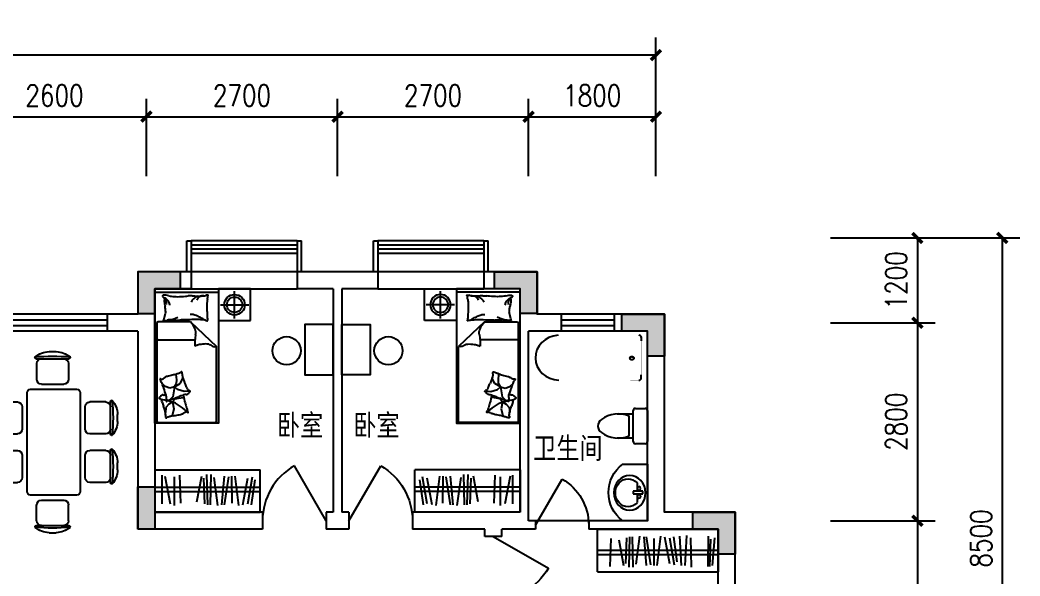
# Model space of a CAD drawing. Header units: millimetres. Extents: x 1246 to 36733, y 575 to 30358.
# Drawn here: x 22601 to 36733, y 22496 to 30358 of the extents above; entities that cross this region are included whole.
import ezdxf
from ezdxf.enums import TextEntityAlignment as Align

# ---------------------------------------------------------------- set-up
doc = ezdxf.new("R2010")
doc.units = ezdxf.units.MM
for name, color, linetype in [('COLUMN', 7, 'Continuous'), ('GROUND', 2, 'Continuous'), ('JIAJU', 30, 'Continuous'), ('PUB_DIM', 3, 'Continuous'), ('PUB_TEXT', 7, 'Continuous'), ('WALL', 4, 'Continuous'), ('WINDOW', 5, 'Continuous'), ('WINDOW_TEXT', 7, 'Continuous'), ('面积线', 1, 'Continuous')]:
    doc.layers.add(name, color=color, linetype=linetype)
doc.styles.add('-黑体', font='simhei.ttf')
doc.styles.add('CHINA', font='romant', dxfattribs={"width": 0.8, "height": 150, "bigfont": 'fs64f'})
doc.styles.add('DIM_FONT', font='SIMPLEX.shx', dxfattribs={"width": 0.8})
doc.styles.add('SIMPLEX', font='SIMPLEX.SHX')
doc.styles.get("Standard").update_dxf_attribs({"font": 'arial.ttf'})
doc.dimstyles.new('DIMN', dxfattribs={"dimtxt": 300, "dimasz": 1, "dimexe": 250, "dimexo": 300, "dimgap": 150, "dimtad": 1, "dimdec": 0, "dimdsep": 46, "dimtxsty": 'DIM_FONT', "dimblk": '_DIMX', "dimblk1": 'ARCHTICK', "dimblk2": 'ARCHTICK', "dimcen": 0.1, "dimclrt": 7, "dimadec": 0, "dimazin": 0, "dimtfac": 1, "dimtdec": 0, "dimtix": 1, "dimtmove": 2, "dimatfit": 3, "dimldrblk": '_DIMX', "dimfxl": 1, "dimtolj": 1, "dimtzin": 0, "dimarcsym": 0})

# ---------------------------------------------------------------- blocks, each defined once
blk = doc.blocks.new('_DIMX')
at = {"const_width": 50}
blk.add_lwpolyline([(-70, -70), (70, 70)], dxfattribs=at)
blk = doc.blocks.new('*D75')
at = {"layer": 'DEFPOINTS', "color": 0, "transparency": 16777216}
for p in [(8388, 29861), (8388, 27850), (31588, 27850)]:
    blk.add_point(p, dxfattribs=at)
at = {"layer": 'PUB_DIM', "color": 0, "lineweight": -2, "transparency": 16777216}
for p, q in [((8388, 28150), (8388, 30111)), ((31588, 28150), (31588, 30111)), ((31587, 29861), (8389, 29861))]:
    blk.add_line(p, q, dxfattribs=at)
at = {"layer": 'PUB_DIM', "color": 0, "lineweight": -2, "transparency": 16777216, "rotation": 180}
blk.add_blockref('_DIMX', (8388, 29861), dxfattribs=at)
at = {"layer": 'PUB_DIM', "color": 0, "lineweight": -2, "transparency": 16777216}
blk.add_blockref('_DIMX', (31588, 29861), dxfattribs=at)
at = {"layer": 'PUB_DIM', "color": 7, "transparency": 16777216, "insert": (19988, 30161), "char_height": 300, "attachment_point": 5, "style": 'DIM_FONT'}
blk.add_mtext('\\A1;23200', dxfattribs=at)
blk = doc.blocks.new('_ARCHTICK')
at = {"color": 0, "linetype": 'ByBlock', "const_width": 0.15}
blk.add_lwpolyline([(-0.5, -0.5), (0.5, 0.5)], dxfattribs=at)
blk = doc.blocks.new('M_E33IEP')
at = {"linetype": 'Continuous'}
for p, q in [((44, -21), (44, 20)), ((44, 20), (194, 20)), ((135, 135), (135, 20)), ((194, 20), (194, -21)), ((194, -21), (44, -21)), ((135, -21), (135, -144))]:
    blk.add_line(p, q, dxfattribs=at)
for centre, radius in [((248, -5), 246), ((106, 56), 26.7), ((105, -55), 26.7)]:
    blk.add_circle(centre, radius, dxfattribs=at)
blk.add_arc((274, -5), 197, 225.2527, 134.7473, dxfattribs=at)
at = {"style": 'DIM_FONT', "width": 0.8, "flags": 9}
for tag in ['XSIZE', 'YSIZE']:
    blk.add_attdef(tag, (0, 0), '', height=0.5, dxfattribs=at)
at = {"linetype": 'Continuous', "style": 'CHINA', "width": 0.8, "flags": 9}
for tag in ['XSIZE', 'YSIZE']:
    blk.add_attdef(tag, (2, -251), '', height=150, dxfattribs=at)
blk = doc.blocks.new('U_B0XZV')
at = {"layer": 'JIAJU', "xscale": 0.91278, "rotation": 270}
blk.add_blockref('M_E33IEP', (1, 40), dxfattribs=at)
at = {"style": 'DIM_FONT', "width": 0.8, "flags": 9}
for tag in ['XSIZE', 'YSIZE']:
    blk.add_attdef(tag, (0, 0), '', height=0.5, dxfattribs=at)
blk = doc.blocks.new('_DBLK')
blk.add_line((-0.5, 0), (0, -0.866))
blk.add_arc((-0.5, 0), 1, 300, 0)
at = {"style": 'SIMPLEX', "flags": 9}
blk.add_attdef('A', text='', height=1, dxfattribs=at).set_placement((0, 1.5), align=Align.MIDDLE)
blk = doc.blocks.new('*D88')
at = {"layer": 'DEFPOINTS', "color": 0, "transparency": 16777216}
for p in [(33756, 26077), (33756, 23277), (35283, 23277)]:
    blk.add_point(p, dxfattribs=at)
at = {"layer": 'PUB_DIM', "color": 0, "lineweight": -2, "transparency": 16777216}
for p, q in [((34056, 26077), (35533, 26077)), ((35283, 26076), (35283, 23278)), ((34056, 23277), (35533, 23277))]:
    blk.add_line(p, q, dxfattribs=at)
for p, rotation in [((35283, 26077), 90), ((35283, 23277), 270)]:
    blk.add_blockref('_DIMX', p, dxfattribs=dict(at, rotation=rotation))
at = {"layer": 'PUB_DIM', "color": 7, "transparency": 16777216, "insert": (34983, 24677), "char_height": 300, "attachment_point": 5, "rotation": 90, "style": 'DIM_FONT'}
blk.add_mtext('\\A1;2800', dxfattribs=at)
blk = doc.blocks.new('CZ')
at = {"layer": 'JIAJU'}
for p, q in [((288, 1170), (-172, 1170)), ((108, 1270), (8, 1270)), ((-167, 1103), (-167, 878)), ((283, 1103), (283, 878)), ((368, 740), (-282, 740)), ((215, 810), (-100, 810)), ((-332, 690), (-332, -710)), ((418, -710), (418, 690)), ((-761, 104), (-761, 564)), ((-693, 559), (-468, 559)), ((-401, 176), (-401, 491)), ((488, 491), (488, 176)), ((780, 559), (555, 559)), ((848, 564), (848, 104)), ((-861, 284), (-861, 383)), ((948, 383), (948, 284)), ((-693, 109), (-468, 109)), ((780, 109), (555, 109)), ((-761, -583), (-761, -123)), ((-693, -128), (-468, -128)), ((780, -128), (555, -128)), ((848, -123), (848, -583)), ((-401, -511), (-401, -196)), ((488, -196), (488, -511)), ((-861, -403), (-861, -304)), ((948, -304), (948, -403)), ((-693, -578), (-468, -578)), ((780, -578), (555, -578)), ((-282, -760), (368, -760)), ((215, -830), (-100, -830)), ((-167, -1123), (-167, -898)), ((283, -1123), (283, -898)), ((288, -1190), (-172, -1190)), ((108, -1290), (8, -1290))]:
    blk.add_line(p, q, dxfattribs=at)
for centre, radius, start, end in [((-181, 1187), 10, 130.7265, 202.67), ((-172, 1190), 20, 202.67, 270), ((18, 955), 316, 91.7651, 130.7265), ((58, -1507), 2713, 84.8023, 95.1977), ((-100, 1103), 67.5, 90, 180), ((98, 955), 316, 49.2735, 88.2349), ((215, 1103), 67.5, 0, 90), ((288, 1190), 20, 270, 337.33), ((297, 1187), 10, 337.33, 49.2735), ((-100, 878), 67.5, 180, 270), ((215, 878), 67.5, 270, 0), ((-282, 690), 50, 90, 180), ((368, 690), 50, 0, 90), ((-545, 373), 316, 139.2735, 178.2349), ((1917, 334), 2713, 174.8023, 185.1977), ((-777, 573), 10, 67.33, 139.2735), ((-781, 564), 20, 0, 67.33), ((868, 564), 20, 112.67, 180), ((864, 573), 10, 40.7265, 112.67), ((-1830, 334), 2713, 354.8023, 5.1977), ((632, 373), 316, 1.7651, 40.7265), ((-693, 491), 67.5, 90, 180), ((-468, 491), 67.5, 0, 90), ((555, 491), 67.5, 90, 180), ((780, 491), 67.5, 0, 90), ((-545, 294), 316, 181.7651, 220.7265), ((632, 294), 316, 319.2735, 358.2349), ((-693, 176), 67.5, 180, 270), ((-468, 176), 67.5, 270, 0), ((555, 176), 67.5, 180, 270), ((780, 176), 67.5, 270, 0), ((-777, 94), 10, 220.7265, 292.67), ((-781, 104), 20, 292.67, 0), ((868, 104), 20, 180, 247.33), ((864, 94), 10, 247.33, 319.2735), ((-545, -313), 316, 139.2735, 178.2349), ((1917, -353), 2713, 174.8023, 185.1977), ((-777, -114), 10, 67.33, 139.2735), ((-781, -123), 20, 0, 67.33), ((-693, -196), 67.5, 90, 180), ((-468, -196), 67.5, 0, 90), ((555, -196), 67.5, 90, 180), ((780, -196), 67.5, 0, 90), ((868, -123), 20, 112.67, 180), ((864, -114), 10, 40.7265, 112.67), ((-1830, -353), 2713, 354.8023, 5.1977), ((632, -313), 316, 1.7651, 40.7265), ((-545, -393), 316, 181.7651, 220.7265), ((632, -393), 316, 319.2735, 358.2349), ((-693, -511), 67.5, 180, 270), ((-468, -511), 67.5, 270, 0), ((555, -511), 67.5, 180, 270), ((780, -511), 67.5, 270, 0), ((-777, -592), 10, 220.7265, 292.67), ((-781, -583), 20, 292.67, 0), ((868, -583), 20, 180, 247.33), ((864, -592), 10, 247.33, 319.2735), ((-282, -710), 50, 180, 270), ((-100, -898), 67.5, 90, 180), ((215, -898), 67.5, 0, 90), ((368, -710), 50, 270, 0), ((-100, -1123), 67.5, 180, 270), ((215, -1123), 67.5, 270, 0), ((-172, -1210), 20, 90, 157.33), ((-181, -1206), 10, 157.33, 229.2735), ((18, -975), 316, 229.2735, 268.2349), ((58, 1488), 2713, 264.8023, 275.1977), ((98, -975), 316, 271.7651, 310.7265), ((288, -1210), 20, 22.67, 90), ((297, -1206), 10, 310.7265, 22.67)]:
    blk.add_arc(centre, radius, start, end, dxfattribs=at)
at = {"layer": 'JIAJU', "width": 0.8, "flags": 9}
blk.add_attdef('XSIZE', (26, -6), '', height=0.5, rotation=270, dxfattribs=at)
blk = doc.blocks.new('*D89')
at = {"layer": 'DEFPOINTS', "color": 0, "transparency": 16777216}
for p in [(33756, 27277), (33756, 18777), (36483, 18777)]:
    blk.add_point(p, dxfattribs=at)
at = {"layer": 'PUB_DIM', "color": 0, "lineweight": -2, "transparency": 16777216}
for p, q in [((34056, 27277), (36733, 27277)), ((36483, 27276), (36483, 18778)), ((34056, 18777), (36733, 18777))]:
    blk.add_line(p, q, dxfattribs=at)
for p, rotation in [((36483, 27277), 90), ((36483, 18777), 270)]:
    blk.add_blockref('_DIMX', p, dxfattribs=dict(at, rotation=rotation))
at = {"layer": 'PUB_DIM', "color": 7, "transparency": 16777216, "insert": (36183, 23027), "char_height": 300, "attachment_point": 5, "rotation": 90, "style": 'DIM_FONT'}
blk.add_mtext('\\A1;8500', dxfattribs=at)
blk = doc.blocks.new('*D93')
at = {"layer": 'DEFPOINTS', "color": 0, "transparency": 16777216}
for p in [(33756, 23277), (33756, 18777), (35283, 18777)]:
    blk.add_point(p, dxfattribs=at)
at = {"layer": 'PUB_DIM', "color": 0, "lineweight": -2, "transparency": 16777216}
for p, q in [((34056, 23277), (35533, 23277)), ((35283, 23276), (35283, 18778)), ((34056, 18777), (35533, 18777))]:
    blk.add_line(p, q, dxfattribs=at)
for p, rotation in [((35283, 23277), 90), ((35283, 18777), 270)]:
    blk.add_blockref('_DIMX', p, dxfattribs=dict(at, rotation=rotation))
at = {"layer": 'PUB_DIM', "color": 7, "transparency": 16777216, "insert": (34983, 21027), "char_height": 300, "attachment_point": 5, "rotation": 90, "style": 'DIM_FONT'}
blk.add_mtext('\\A1;4500', dxfattribs=at)
blk = doc.blocks.new('00417160123020')
for p, q in [((-750, 90), (750, 90)), ((-750, 29.7), (750, 29.7)), ((-750, -29.7), (750, -29.7)), ((-750, -90), (750, -90))]:
    blk.add_line(p, q)
at = {"style": 'SIMPLEX', "flags": 9}
blk.add_attdef('A', text='', height=1, dxfattribs=at).set_placement((0, 0), align=Align.MIDDLE)
blk = doc.blocks.new('M_C55HKH')
for p, q in [((0, -52), (900, -52)), ((26, -509), (26, -1968)), ((503, -489), (46, -489)), ((503, -489), (872, -858)), ((46, -761), (564, -761)), ((872, -1968), (872, -858)), ((299, -1273), (295, -1270)), ((146, -1456), (100, -1409)), ((278, -1459), (305, -1407)), ((278, -1459), (357, -1410)), ((307, -1352), (299, -1273)), ((305, -1407), (307, -1352)), ((357, -1410), (393, -1337)), ((393, -1337), (392, -1318)), ((211, -1478), (146, -1456)), ((278, -1459), (211, -1478)), ((278, -1459), (251, -1606)), ((317, -1498), (278, -1459)), ((412, -1527), (317, -1498)), ((495, -1523), (412, -1527)), ((163, -1664), (89, -1649)), ((249, -1682), (175, -1667)), ((249, -1682), (196, -1718)), ((219, -1643), (211, -1652)), ((251, -1606), (219, -1643)), ((249, -1682), (286, -1639)), ((249, -1682), (266, -1787)), ((292, -1700), (249, -1682)), ((286, -1639), (333, -1628)), ((333, -1628), (405, -1618)), ((154, -1766), (147, -1841)), ((196, -1718), (154, -1766)), ((266, -1787), (243, -1892)), ((391, -1769), (292, -1700)), ((469, -1839), (391, -1769)), ((46, -1988), (852, -1988))]:
    blk.add_line(p, q)
blk.add_lwpolyline([(0, -2000), (0, 0), (900, 0), (900, -2000)], close=True)
for points in [[(135, -134, -0.263368), (107, -115, -0.494818), (116, -96, -0.049225), (134, -94, -0.036831), (158, -96, -0.031893), (196, -104, 0.035782), (230, -111, 0.032941), (319, -117, 0.026564), (430, -111, 0.017905), (468, -106, -0.033397), (488, -104, -0.03204), (525, -104, 0.018442), (590, -107, 0.010837), (654, -107, 0.014624), (702, -104, 0.111249), (725, -96, -0.153708), (742, -92, -0.076444), (749, -94, -0.215512), (751, -96, -0.585858), (748, -99, 0.363489), (744, -102, 0.191716), (743, -113, -0.129675), (745, -130, -0.01735), (742, -147, 0.019326), (740, -162, 0.018818), (733, -230, 0.021828), (732, -289, 0.006204), (734, -323, 0.001963), (740, -430, 0.028341), (744, -466, -0.117014), (744, -475, -0.36606), (742, -476, -0.03973), (728, -473, -0.048309), (715, -468, 0.062981), (704, -464, 0.04058), (681, -461, 0.014345), (614, -458, 0.005484), (488, -459, 0.007153), (392, -462, 0.008762), (350, -465, -0.008153), (304, -468, -0.06251), (247, -463, 0.078669), (201, -461, 0.047825), (179, -466, -0.034494), (148, -473, -0.023571), (123, -476, -0.510228), (122, -475), (129, -445), (150, -363, 0.073041), (152, -343, 0.023305), (146, -282, 0.018299), (142, -259, -0.01097), (135, -221, -0.042281), (132, -187, -0.027201), (135, -133)], [(135, -134, -0.077379), (170, -159, -0.077379), (195, -194, -0.047525), (205, -218, -0.047525), (210, -244)], [(609, -107, 0.027842), (585, -118, 0.048685), (573, -126, 0.023666), (545, -150, 0.031223), (526, -171, 0.046801), (521, -179, 0.023191), (513, -196)], [(691, -102, 0.088153), (656, -105, 0.088153), (625, -120, 0.077547), (604, -142, 0.077547), (590, -169)], [(133, -150, -0.05369), (148, -163, -0.070312), (156, -175, -0.015448), (159, -183, -0.013244), (163, -194, -0.082127), (166, -212, -0.064164), (163, -235)], [(225, -460, 0.009729), (253, -451, 0.009729), (280, -441, 0.007971), (301, -432, 0.007971), (323, -423)], [(695, -462, 0.016108), (656, -436, 0.024599), (629, -421, 0.009477), (580, -397, 0.015937), (550, -385, 0.072521), (534, -381, 0.033339), (498, -381)], [(503, -489, -0.085272), (566, -599, -0.124044), (575, -686), (562, -782), (563, -854)], [(563, -854, -0.027362), (602, -838, -0.040834), (629, -830, -0.038441), (717, -821, -0.076528), (761, -826, -0.103649), (788, -840, 0.093398), (818, -857, 0.072727), (841, -861, 0.052315), (872, -858)], [(400, -1581, 0.025626), (402, -1591, 0.0108), (426, -1697, 0.00456), (445, -1769, 0.01125), (454, -1797, 0.069394), (462, -1813, -0.079756), (468, -1827, -0.106399), (469, -1839, -0.328642), (466, -1842, -0.299547), (461, -1840, 0.189917), (454, -1835, 0.033518), (446, -1833, 0.075627), (442, -1833, 0.053489), (436, -1835, 0.017838), (418, -1843, 0.038394), (397, -1855, -0.059529), (384, -1862, -0.035943), (362, -1869, -0.011245), (291, -1884, -0.006203), (259, -1889, 0.010783), (241, -1893, 0.019485), (230, -1895, 0.005062), (188, -1908, 0.101392), (167, -1919, -0.223768), (156, -1922, -0.25558), (153, -1920, -0.081563), (150, -1907, -0.071805), (151, -1893, 0.069985), (152, -1879, 0.03546), (145, -1831, 0.029432), (130, -1774, 0.001554), (121, -1746, -0.00152), (112, -1718, -0.004735), (102, -1689, 0.00382), (91, -1653, 0.296001), (66, -1634, -0.649774), (61, -1616, -0.02319), (65, -1613, 0.0288), (68, -1610, 0.005727), (73, -1605, -0.004358), (80, -1599, -0.027528), (94, -1586, -0.046214), (104, -1580, -0.194121), (117, -1579, 0.133719), (137, -1580, 0.005779), (155, -1575, 0.008882)]]:
    blk.add_lwpolyline(points, format="xyb")
blk.add_lwpolyline([(345, -1251, 0.101392), (366, -1238, -0.223768), (377, -1234, -0.25558), (380, -1236, -0.081563), (384, -1249, -0.071805), (384, -1263, 0.069985), (384, -1277, 0.03546), (394, -1324, 0.029432), (414, -1380, 0.001554), (425, -1407, -0.00152), (437, -1434, -0.004735), (448, -1462, 0.00382), (462, -1497, 0.296001), (488, -1515, -0.649774), (495, -1532, -0.02319), (491, -1536, 0.0288), (488, -1539, 0.005727), (484, -1544, -0.004358), (478, -1551, -0.027528), (464, -1564, -0.046214), (455, -1571, -0.194121), (442, -1573, 0.133719), (422, -1574, 0.011505), (387, -1586, 0.008882), (343, -1604, 0.012426), (286, -1629, -0.033612), (264, -1637), (218, -1652), (182, -1663, 0.224341), (170, -1674, -0.722772), (163, -1673, -0.103513), (163, -1670, 0.053465), (163, -1664, 0.030109), (161, -1646, -0.031436), (159, -1628, -0.05324), (160, -1616, 0.05518), (161, -1604, 0.056271), (157, -1583, 0.0108), (124, -1480, 0.00456), (100, -1409, 0.01125), (89, -1381, 0.069394), (80, -1366, -0.079756), (73, -1353, -0.106399), (71, -1341, -0.328642), (74, -1338, -0.299547), (79, -1340, 0.189917), (86, -1344, 0.033518), (94, -1345, 0.075627), (98, -1345, 0.053489), (104, -1343, 0.017838), (122, -1333, 0.038394), (141, -1319, -0.059529), (154, -1311, -0.035943), (175, -1303, -0.011245), (245, -1283, -0.006203), (276, -1275, 0.010783), (295, -1270, 0.019485), (305, -1266, 0.005062)], format="xyb", close=True)
for centre, start, end in [((46, -509), 90, 180), ((46, -741), 180, 270), ((46, -1968), 180, 270), ((852, -1968), 270, 0)]:
    blk.add_arc(centre, 20, start, end)
at = {"style": 'DIM_FONT', "width": 0.8, "flags": 9}
for tag in ['XSIZE', 'YSIZE']:
    blk.add_attdef(tag, (0, 0), '', height=0.5, dxfattribs=at)
blk = doc.blocks.new('U_A5GAE')
at = {"layer": 'JIAJU', "yscale": 0.95, "rotation": 270}
blk.add_blockref('M_C55HKH', (0, 900), dxfattribs=at)
at = {"style": 'DIM_FONT', "width": 0.8, "flags": 9}
for tag in ['XSIZE', 'YSIZE']:
    blk.add_attdef(tag, (0, 0), '', height=0.5, dxfattribs=at)
blk = doc.blocks.new('_WBLK')
for p, q in [((-0.5, 0.5), (0.5, 0.5)), ((0.5, 0.1667), (-0.5, 0.1667)), ((0.5, -0.1667), (-0.5, -0.1667)), ((-0.5, -0.5), (0.5, -0.5))]:
    blk.add_line(p, q)
at = {"layer": 'WINDOW_TEXT', "style": 'SIMPLEX', "flags": 9}
blk.add_attdef('A', text='', height=1, dxfattribs=at).set_placement((0, 1.5), align=Align.MIDDLE)
blk = doc.blocks.new('U_A6GYP')
at = {"layer": 'JIAJU'}
for p, q in [((-225, 425), (-225, 25)), ((-418, 225), (-32, 225))]:
    blk.add_line(p, q, dxfattribs=at)
blk.add_lwpolyline([(-450, 0), (0, 0), (0, 450), (-450, 450)], close=True, dxfattribs=at)
for radius in [145, 109]:
    blk.add_circle((-225, 225), radius, dxfattribs=at)
at = {"style": 'DIM_FONT', "width": 0.8, "flags": 9}
for tag in ['XSIZE', 'YSIZE']:
    blk.add_attdef(tag, (0, 0), '', height=0.5, dxfattribs=at)
blk = doc.blocks.new('U_B3YBY')
at = {"layer": 'JIAJU', "color": 9}
for p, q in [((-170, 200), (-170, 430)), ((170, 200), (170, 430)), ((-250, 30), (-250, 170)), ((-220, 200), (220, 200)), ((-140, 260), (140, 260)), ((250, 170), (250, 30)), ((220, 0), (-220, 0))]:
    blk.add_line(p, q, dxfattribs=at)
for centre, radius, start, end in [((227, 413), 398, 143.3619, 202.5495), ((0, 590), 110, 33.4509, 146.5491), ((-227, 413), 398, 337.4505, 36.6381), ((-220, 170), 30, 90, 180), ((220, 170), 30, 0, 90), ((-220, 30), 30, 180, 270), ((220, 30), 30, 270, 0)]:
    blk.add_arc(centre, radius, start, end, dxfattribs=at)
at = {"style": 'DIM_FONT', "width": 0.8, "flags": 9}
for tag in ['XSIZE', 'YSIZE']:
    blk.add_attdef(tag, (0, 0), '', height=0.5, dxfattribs=at)
blk = doc.blocks.new('U_B1IZM')
at = {"layer": 'JIAJU', "xscale": -1, "rotation": 270}
blk.add_blockref('U_B3YBY', (0, 0), dxfattribs=at)
at = {"style": 'DIM_FONT', "width": 0.8, "flags": 9}
for tag in ['XSIZE', 'YSIZE']:
    blk.add_attdef(tag, (0, 0), '', height=0.5, dxfattribs=at)
blk = doc.blocks.new('M_E4')
for p, q in [((670, -80), (670, -137)), ((670, -86), (670, -97)), ((670, -663), (670, -614))]:
    blk.add_line(p, q)
at = {"const_width": 1.5}
for points in [[(-750, -750), (-750, 0)], [(-750, 0), (750, 0)], [(750, 0), (750, -750)], [(608, -56), (640, -56)], [(670, -90), (670, -656)], [(750, -750), (-750, -750)], [(670, -663), (670, -655)]]:
    blk.add_lwpolyline(points, dxfattribs=at)
for points in [[(-399, -56, 0.930688), (-388, -693, 0.930688)], [(670, -86, 0.414214), (640, -56, 0.414214)], [(670, -90, 0.041784), (670, -85, 0.412615)], [(640, -693, 0.414214), (670, -663, 0.414214)]]:
    blk.add_lwpolyline(points, format="xyb", dxfattribs=at)
at = {"const_width": 1.5, "flags": 128}
for points in [[(-399, -56), (608, -56)], [(-399, -694), (645, -692)]]:
    blk.add_lwpolyline(points, dxfattribs=at)
for radius in [25, 23]:
    blk.add_circle((550, -381), radius)
blk.add_arc((640, -663), 30, 270, 280.176)
at = {"width": 0.8, "flags": 9}
for tag in ['XSIZE', 'YSIZE']:
    blk.add_attdef(tag, (0, 0), '', height=0.5, dxfattribs=at)
blk = doc.blocks.new('U_B0FEM')
at = {"layer": 'JIAJU'}
blk.add_blockref('M_E4', (0, 750), dxfattribs=at)
at = {"style": 'DIM_FONT', "width": 0.8, "flags": 9}
for tag in ['XSIZE', 'YSIZE']:
    blk.add_attdef(tag, (0, 0), '', height=0.5, dxfattribs=at)
blk = doc.blocks.new('*D100')
at = {"layer": 'DEFPOINTS', "color": 0, "transparency": 16777216}
for p in [(33756, 27277), (33756, 26077), (35283, 26077)]:
    blk.add_point(p, dxfattribs=at)
at = {"layer": 'PUB_DIM', "color": 0, "lineweight": -2, "transparency": 16777216}
for p, q in [((34056, 27277), (35533, 27277)), ((35283, 27276), (35283, 26078)), ((34056, 26077), (35533, 26077))]:
    blk.add_line(p, q, dxfattribs=at)
for p, rotation in [((35283, 27277), 90), ((35283, 26077), 270)]:
    blk.add_blockref('_DIMX', p, dxfattribs=dict(at, rotation=rotation))
at = {"layer": 'PUB_DIM', "color": 7, "transparency": 16777216, "insert": (34983, 26677), "char_height": 300, "attachment_point": 5, "rotation": 90, "style": 'DIM_FONT'}
blk.add_mtext('\\A1;1200', dxfattribs=at)

msp = doc.modelspace()

# ---------------------------------------------------------------- hatches: boundary and pattern name
at = {"layer": 'COLUMN'}
for points in [[(24268.1, 26206.8), (24508.1, 26206.8), (24508.1, 26556.8), (24868.1, 26556.8), (24868.1, 26796.8), (24268.1, 26796.8)], [(29908.1, 26206.8), (29668.1, 26206.8), (29668.1, 26556.8), (29308.1, 26556.8), (29308.1, 26796.8), (29908.1, 26796.8)], [(31708.1, 25606.8), (31468.1, 25606.8), (31468.1, 25956.8), (31108.1, 25956.8), (31108.1, 26196.8), (31708.1, 26196.8)], [(24268.1, 23156.8), (24268.1, 23396.8), (24268.1, 23756.8), (24508.1, 23756.8), (24508.1, 23156.8)], [(32708.1, 22806.8), (32468.1, 22806.8), (32468.1, 23156.8), (32108.1, 23156.8), (32108.1, 23396.8), (32708.1, 23396.8)]]:
    msp.add_hatch(color=256, dxfattribs=at).paths.add_polyline_path(points)

# ---------------------------------------------------------------- linework, layer by layer
for points in [[(24268.1, 26206.8), (24508.1, 26206.8), (24508.1, 26556.8), (24868.1, 26556.8), (24868.1, 26796.8), (24268.1, 26796.8)], [(29908.1, 26206.8), (29668.1, 26206.8), (29668.1, 26556.8), (29308.1, 26556.8), (29308.1, 26796.8), (29908.1, 26796.8)], [(31708.1, 25606.8), (31468.1, 25606.8), (31468.1, 25956.8), (31108.1, 25956.8), (31108.1, 26196.8), (31708.1, 26196.8)], [(24268.1, 23156.8), (24268.1, 23396.8), (24268.1, 23396.8), (24268.1, 23756.8), (24508.1, 23756.8), (24508.1, 23156.8)], [(32708.1, 22806.8), (32468.1, 22806.8), (32468.1, 23156.8), (32108.1, 23156.8), (32108.1, 23396.8), (32708.1, 23396.8)]]:
    msp.add_lwpolyline(points, close=True, dxfattribs=at)
at = {"layer": 'GROUND'}
msp.add_line((30638.1, 23276.8), (29888.1, 23276.8), dxfattribs=at)
at = {"layer": 'JIAJU', "ltscale": 100}
for p, q in [((24508.1, 23996.8), (24508.1, 23396.8)), ((24508.1, 23996.8), (25994.1, 23996.8)), ((24611.4, 23515.2), (24611.4, 23920.6)), ((24648.8, 23910.2), (24723.6, 23515.2)), ((24785.9, 23494.4), (24785.9, 23899.8)), ((24873.2, 23525.6), (24860.7, 23920.6)), ((25101.7, 23546.4), (25168.2, 23910.2)), ((25255.5, 23504.8), (25243, 23931)), ((25292.9, 23504.8), (25301.2, 23931)), ((25396.8, 23494.4), (25342.7, 23889.4)), ((25454.9, 23504.8), (25492.3, 23910.2)), ((25492.3, 23504.8), (25550.5, 23899.8)), ((25600.4, 23525.6), (25596.2, 23910.2)), ((25691.8, 23494.4), (25641.9, 23910.2)), ((25820.6, 23515.2), (25887.1, 23899.8)), ((25994.1, 23396.8), (25994.1, 23996.8)), ((28182, 23396.8), (28182, 23996.8)), ((29668.1, 23996.8), (28182, 23996.8)), ((28355.5, 23515.2), (28289, 23899.8)), ((28484.3, 23494.4), (28534.2, 23910.2)), ((28575.8, 23525.6), (28579.9, 23910.2)), ((28683.8, 23504.8), (28625.6, 23899.8)), ((28721.2, 23504.8), (28683.8, 23910.2)), ((28779.4, 23494.4), (28833.4, 23889.4)), ((28883.3, 23504.8), (28874.9, 23931)), ((28920.7, 23504.8), (28933.1, 23931)), ((29074.4, 23546.4), (29007.9, 23910.2)), ((29302.9, 23525.6), (29315.4, 23920.6)), ((29390.2, 23494.4), (29390.2, 23899.8)), ((29527.3, 23910.2), (29452.5, 23515.2)), ((29564.7, 23515.2), (29564.7, 23920.6)), ((29668.1, 23996.8), (29668.1, 23396.8)), ((24508.1, 23751.9), (25994.1, 23751.9)), ((25213.9, 23515.2), (25197.3, 23879)), ((25750, 23504.8), (25820.6, 23879)), ((25874.6, 23504.8), (25924.5, 23858.2)), ((29668.1, 23751.9), (28182, 23751.9)), ((28301.5, 23504.8), (28251.6, 23858.2)), ((28426.2, 23504.8), (28355.5, 23879)), ((28962.2, 23515.2), (28978.8, 23879)), ((24508.1, 23691.9), (25994.1, 23691.9)), ((29668.1, 23691.9), (28182, 23691.9)), ((24508.1, 23396.8), (25994.1, 23396.8)), ((29668.1, 23396.8), (28182, 23396.8)), ((30763.9, 23156.8), (32468.1, 23156.8)), ((30763.9, 22556.8), (30763.9, 23156.8)), ((31173.9, 23038.5), (31157.3, 22674.6)), ((31215.5, 23048.9), (31203, 22622.7)), ((31252.9, 23048.9), (31261.2, 22622.7)), ((31356.7, 23059.3), (31302.7, 22664.2)), ((31414.9, 23048.9), (31452.3, 22643.4)), ((31452.3, 23048.9), (31510.5, 22653.8)), ((31651.8, 23059.3), (31601.9, 22643.4)), ((31709.9, 23048.9), (31780.6, 22674.6)), ((31780.6, 23038.5), (31847.1, 22653.8)), ((31834.6, 23048.9), (31884.5, 22695.4)), ((31921.9, 23059.3), (31942.6, 22643.4)), ((32021.6, 23069.7), (31996.7, 22643.4)), ((32075.6, 23038.5), (32083.9, 22622.7)), ((32324.9, 23059.3), (32320.8, 22633)), ((32416.3, 23038.5), (32383.1, 22643.4)), ((32468.1, 23156.8), (32468.1, 22556.8)), ((30949.6, 23028.1), (30937.1, 22633)), ((31061.7, 23007.3), (31128.2, 22643.4)), ((31560.4, 23028.1), (31556.2, 22643.4)), ((32358.2, 23017.7), (32345.7, 22633)), ((30763.9, 22861.7), (32468.1, 22861.7)), ((30763.9, 22801.7), (32468.1, 22801.7)), ((30763.9, 22556.8), (32468.1, 22556.8))]:
    msp.add_line(p, q, dxfattribs=at)
at = {"layer": 'JIAJU'}
for points in [[(27028.1, 25342.4), (27028.1, 26052.4), (26628.1, 26052.4), (26628.1, 25342.4)], [(27148.1, 25342.4), (27148.1, 26052.4), (27548.1, 26052.4), (27548.1, 25342.4)]]:
    msp.add_lwpolyline(points, close=True, dxfattribs=at)
msp.add_lwpolyline([(31118.1, 23276.8, -0.5007866), (31118.1, 24076.8)], format="xyb", dxfattribs=at)
msp.add_lwpolyline([(31118.1, 24076.8), (31118.1, 24076.8), (31468.1, 24076.8), (31468.1, 23276.8), (31118.1, 23276.8)], dxfattribs=at)
for centre in [(26368.8, 25681.6), (27807.3, 25681.6)]:
    msp.add_circle(centre, 200, dxfattribs=at)
at = {"layer": 'WALL'}
for p, q in [((24958.1, 27236.8), (25018.1, 27236.8)), ((24958.1, 26796.8), (24958.1, 27236.8)), ((25018.1, 27236.8), (25018.1, 26556.8)), ((26518.1, 27236.8), (26518.1, 26556.8)), ((26518.1, 27236.8), (26578.1, 27236.8)), ((26578.1, 26796.8), (26578.1, 27236.8)), ((27598.1, 26796.8), (27598.1, 27236.8)), ((27598.1, 27236.8), (27658.1, 27236.8)), ((27658.1, 27236.8), (27658.1, 26556.8)), ((29158.1, 27236.8), (29218.1, 27236.8)), ((29158.1, 27236.8), (29158.1, 26556.8)), ((29218.1, 26796.8), (29218.1, 27236.8)), ((24268.1, 26796.8), (24268.1, 26196.8)), ((24958.1, 26796.8), (24268.1, 26796.8)), ((27598.1, 26796.8), (26578.1, 26796.8)), ((29908.1, 26796.8), (29218.1, 26796.8)), ((29908.1, 26196.8), (29908.1, 26796.8)), ((24508.1, 26556.8), (24508.1, 23396.8)), ((25018.1, 26556.8), (24508.1, 26556.8)), ((27028.1, 26556.8), (26518.1, 26556.8)), ((27028.1, 26556.8), (27028.1, 23396.8)), ((27148.1, 26556.8), (27148.1, 23396.8)), ((27658.1, 26556.8), (27148.1, 26556.8)), ((29668.1, 26556.8), (29158.1, 26556.8)), ((29668.1, 23396.8), (29668.1, 26556.8)), ((23838.1, 25956.8), (23838.1, 26196.8)), ((24268.1, 26196.8), (23838.1, 26196.8)), ((30253.1, 26196.8), (29908.1, 26196.8)), ((30253.1, 25956.8), (30253.1, 26196.8)), ((31003.1, 25956.8), (31003.1, 26196.8)), ((31708.1, 26196.8), (31003.1, 26196.8)), ((31708.1, 23396.8), (31708.1, 26196.8)), ((24268.1, 25956.8), (23838.1, 25956.8)), ((24268.1, 25956.8), (24268.1, 23156.8)), ((29788.1, 23276.8), (29788.1, 25956.8)), ((30253.1, 25956.8), (29788.1, 25956.8)), ((31468.1, 25956.8), (31003.1, 25956.8)), ((31468.1, 23276.8), (31468.1, 25956.8)), ((26028.1, 23396.8), (24508.1, 23396.8)), ((26028.1, 23396.8), (26028.1, 23156.8)), ((27028.1, 23396.8), (26928.1, 23396.8)), ((26928.1, 23396.8), (26928.1, 23156.8)), ((27248.1, 23396.8), (27148.1, 23396.8)), ((27248.1, 23396.8), (27248.1, 23156.8)), ((29668.1, 23396.8), (28148.1, 23396.8)), ((28148.1, 23396.8), (28148.1, 23156.8)), ((32708.1, 23396.8), (31708.1, 23396.8)), ((32708.1, 18656.8), (32708.1, 23396.8)), ((29888.1, 23276.8), (29788.1, 23276.8)), ((29888.1, 23276.8), (29888.1, 23156.8)), ((30638.1, 23276.8), (30638.1, 23156.8)), ((31468.1, 23276.8), (30638.1, 23276.8)), ((26028.1, 23156.8), (24268.1, 23156.8)), ((27248.1, 23156.8), (26928.1, 23156.8)), ((29168.1, 23156.8), (28148.1, 23156.8)), ((29168.1, 23056.8), (29168.1, 23156.8)), ((29408.1, 23056.8), (29168.1, 23056.8)), ((29408.1, 23056.8), (29408.1, 23156.8)), ((29888.1, 23156.8), (29408.1, 23156.8)), ((32468.1, 23156.8), (30638.1, 23156.8)), ((32468.1, 18896.8), (32468.1, 23156.8))]:
    msp.add_line(p, q, dxfattribs=at)
at = {"layer": 'WINDOW'}
for p, q in [((25018.1, 26556.8), (26518.1, 26556.8)), ((27658.1, 26556.8), (29158.1, 26556.8))]:
    msp.add_line(p, q, dxfattribs=at)
at = {"layer": '面积线'}
msp.add_lwpolyline([(27223.8, 11281.5), (21695.5, 16809.8), (23157.1, 18271.5), (25649.9, 15778.7), (26156, 16284.8), (26325.8, 16115.1, 1), (28240.9, 18030.3), (28071.2, 18200), (28577.4, 18706.1), (29168.1, 18706.1), (29168.1, 18656.8), (32708.1, 18656.8), (32708.1, 23396.8), (31708.1, 23396.8), (31708.1, 26196.8), (29908.1, 26196.8), (29908.1, 26796.8), (24268.1, 26796.8), (24268.1, 26196.8), (21768.1, 26196.8)], format="xyb", dxfattribs=at)

# ---------------------------------------------------------------- block references
at = {"layer": 'JIAJU', "rotation": 89.99999999989602}
for name, p in [('U_A5GAE', (25408.1, 26556.8)), ('U_A6GYP', (25858.1, 26556.8))]:
    msp.add_blockref(name, p, dxfattribs=at)
at = {"layer": 'JIAJU', "xscale": -1}
for name, p, rotation in [('U_A6GYP', (28318.1, 26556.8), 270.000000000104), ('U_A5GAE', (28768.1, 26556.8), 270.000000000104), ('U_B0XZV', (31404.3, 23676.8), 270.0000000001039)]:
    msp.add_blockref(name, p, dxfattribs=dict(at, rotation=rotation))
at = {"layer": 'JIAJU'}
for name, p, xscale in [('U_B0FEM', (30643.1, 25206.8), 1.1), ('CZ', (23119.2, 24398.7), -1), ('U_B1IZM', (31468.1, 24616.8), -1)]:
    msp.add_blockref(name, p, dxfattribs=dict(at, xscale=xscale))
at = {"layer": 'WINDOW', "xscale": -1}
for p in [(25768.1, 27146.8), (28408.1, 27146.8)]:
    msp.add_blockref('00417160123020', p, dxfattribs=at)
at = {"layer": 'WINDOW'}
for p, xscale, yscale, zscale in [((23088.1, 26076.8), -1500, 239.9999999999981, 1500), ((30628.1, 26076.8), -750, 239.9999999999963, 750)]:
    msp.add_blockref('_WBLK', p, dxfattribs=dict(at, xscale=xscale, yscale=yscale, zscale=zscale))
for p, xscale, yscale, zscale, rotation in [((26478.1, 23276.8), 900, 900, 900, 180), ((27698.1, 23276.8), -900, 900, 900, 180), ((30263.1, 23216.8), -750, 750, 750, 180), ((29288.1, 22606.8), 900, -900, 900, 270)]:
    msp.add_blockref('_DBLK', p, dxfattribs=dict(at, xscale=xscale, yscale=yscale, zscale=zscale, rotation=rotation))

# ---------------------------------------------------------------- texts
at = {"layer": 'PUB_TEXT', "style": '-黑体', "width": 0.8}
msp.add_text('卧室', height=300, rotation=360, dxfattribs=at).set_placement((26230.7, 24480.7))
for s, p in [('卧室', (27310.9, 24480.7)), ('卫生间', (29852.6, 24154.9))]:
    msp.add_text(s, height=300, dxfattribs=at).set_placement(p)

# ---------------------------------------------------------------- dimensions: what is measured, and where the dimension line sits
at = {"layer": 'PUB_DIM'}
for p1, p2, distance, picture, middle in [((31588.1, 27850.4), (8388.1, 27850.4), -2010.7, '*D75', (19988.1, 30161.1)), ((33755.7, 27276.8), (33755.7, 18776.8), 2727.7, '*D89', (36183.3, 23026.8)), ((33755.7, 27276.8), (33755.7, 26076.8), 1527.7, '*D100', (34983.3, 26676.8)), ((33755.7, 26076.8), (33755.7, 23276.8), 1527.7, '*D88', (34983.3, 24676.8)), ((33755.7, 23276.8), (33755.7, 18776.8), 1527.7, '*D93', (34983.3, 21026.8))]:
    dim = msp.add_aligned_dim(p1=p1, p2=p2, distance=distance, dimstyle='DIMN', dxfattribs=at)
    dim.commit()
    dim.dimension.update_dxf_attribs({"geometry": picture, "text_midpoint": middle})
for p1, p2 in [((21788.1, 27850.4), (24388.1, 27850.4)), ((24388.1, 27850.4), (27088.1, 27850.4)), ((27088.1, 27850.4), (29788.1, 27850.4)), ((29788.1, 27850.4), (31588.1, 27850.4))]:
    msp.add_aligned_dim(p1=p1, p2=p2, distance=1140.5, dimstyle='DIMN', dxfattribs=at).render()

doc.saveas('drawing.dxf')
